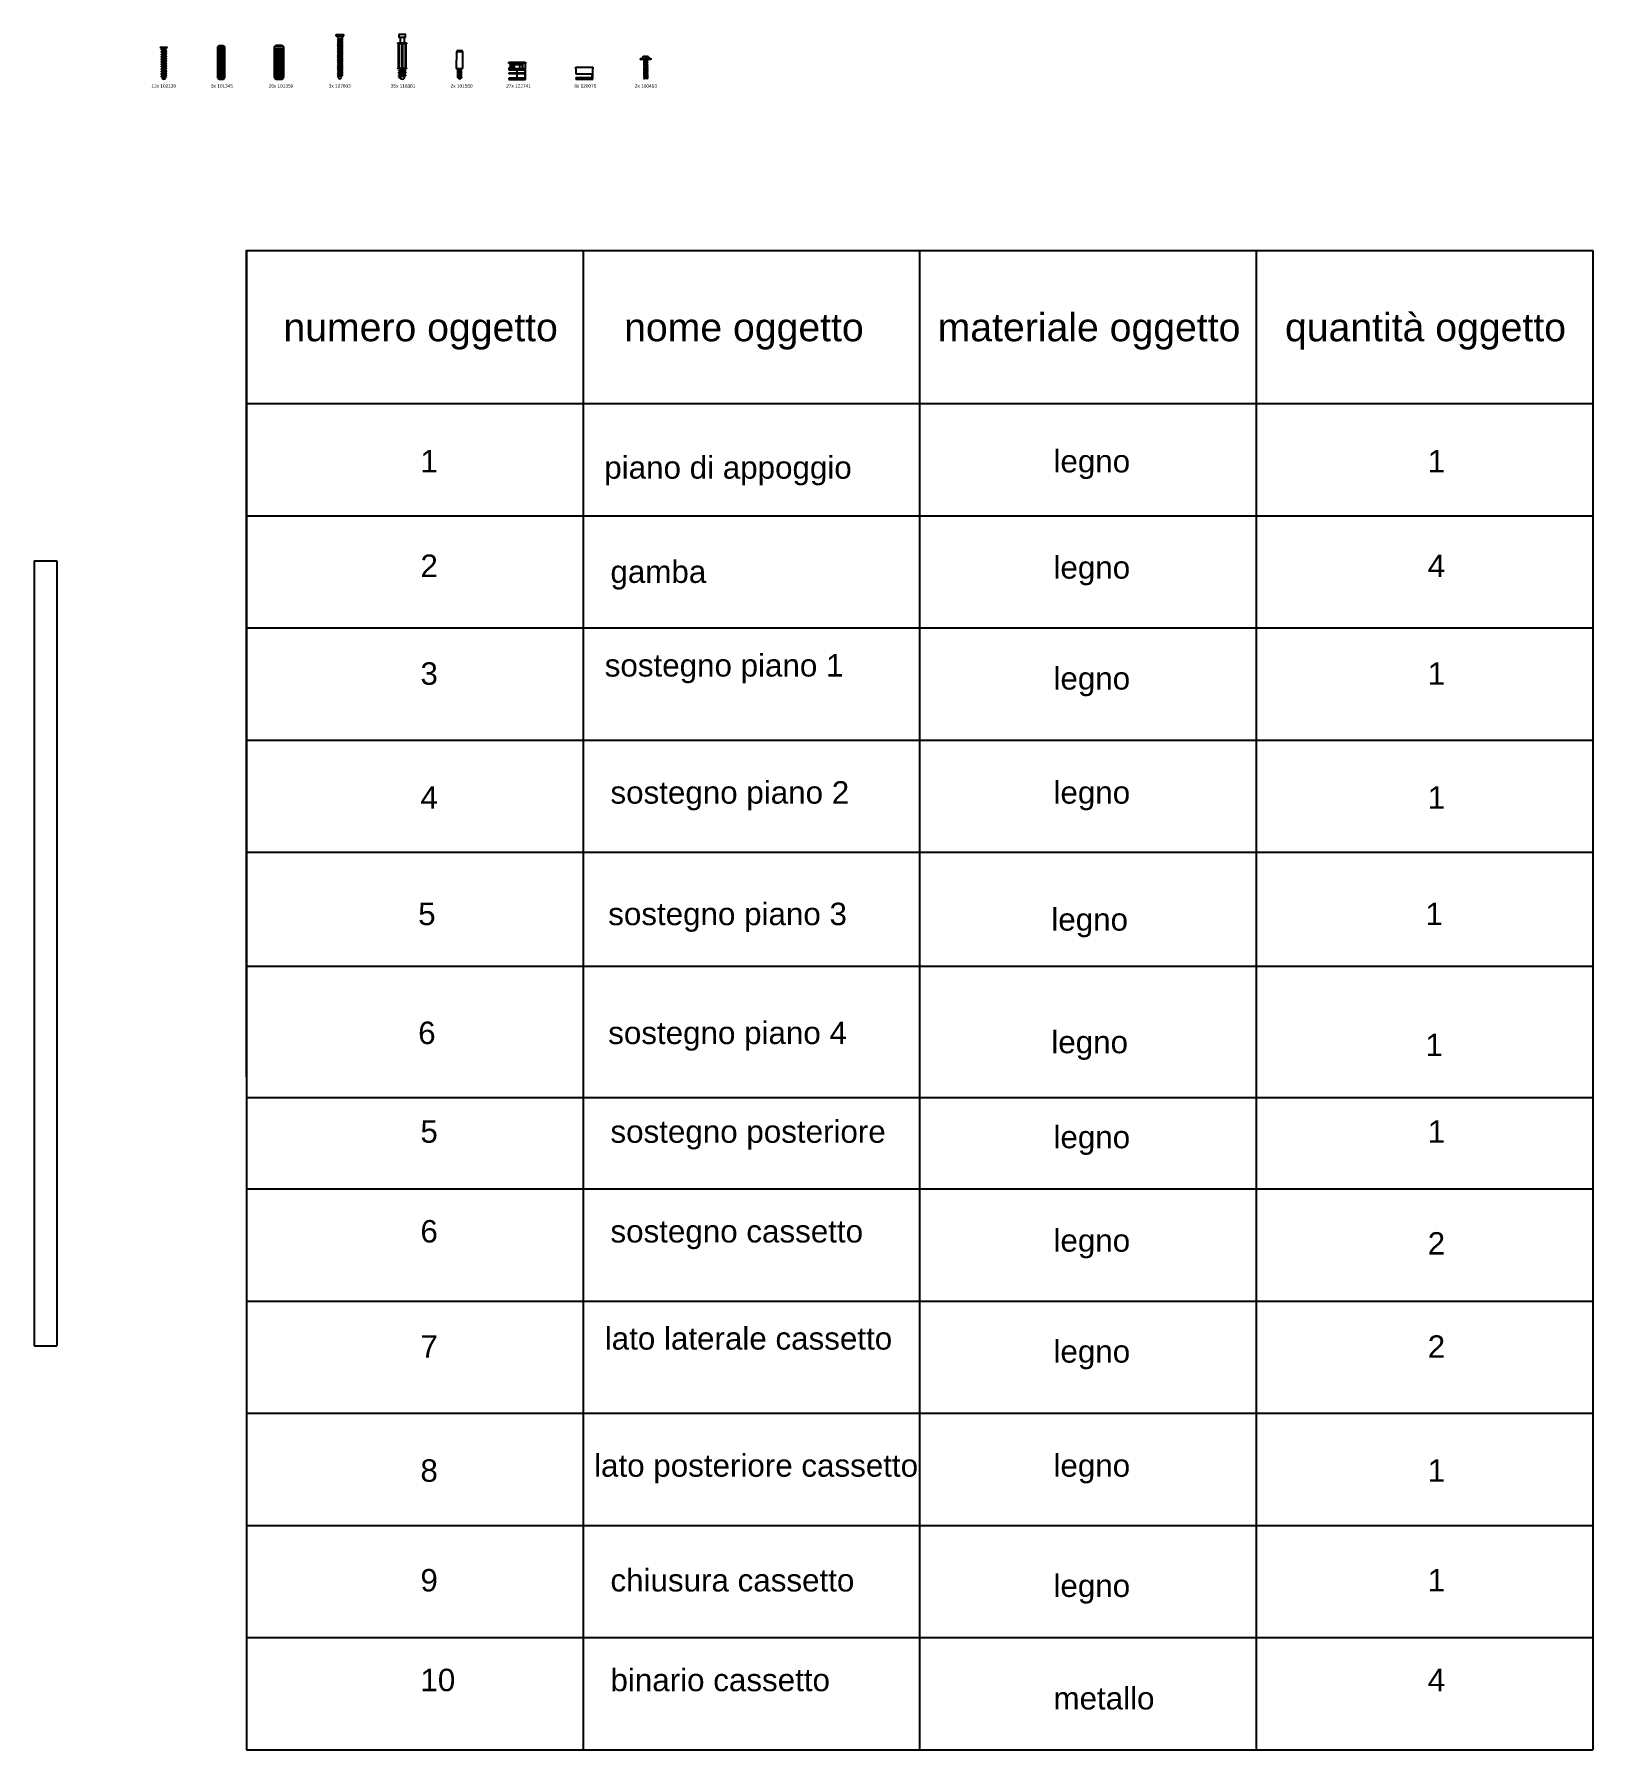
# Model space of a CAD drawing. Header units: millimetres. Extents: x -69 to 1786, y -423 to 412.
# Drawn here: x 885.3 to 1024.2, y -328.1 to -175.1 of the extents above; entities that cross this region are included whole.
import ezdxf

# ---------------------------------------------------------------- set-up
doc = ezdxf.new("R2010")
doc.units = ezdxf.units.MM
doc.header["$LTSCALE"] = 0.5
for name, color, linetype in [('ALTRE LINEE', 70, 'Continuous'), ('G-ANNO-GEOMETRY', 2, 'Continuous'), ('viti sottili', 4, 'Continuous')]:
    doc.layers.add(name, color=color, linetype=linetype)
doc.styles.add('ARIAL', font='arial.ttf')
doc.styles.get("Standard").update_dxf_attribs({"font": 'arial.ttf'})

msp = doc.modelspace()

# ---------------------------------------------------------------- linework, layer by layer
for p, q in [((939.62, -177.4), (939.58, -177.44)), ((939.58, -177.44), (939.63, -177.46)), ((939.63, -177.46), (939.58, -177.51)), ((939.58, -177.51), (939.63, -177.53)), ((939.63, -177.53), (939.58, -177.58)), ((939.58, -177.58), (939.63, -177.6)), ((939.63, -177.6), (939.58, -177.65)), ((939.58, -177.65), (939.63, -177.67)), ((939.63, -177.67), (939.58, -177.72)), ((939.58, -177.72), (939.63, -177.74)), ((939.63, -177.74), (939.58, -177.79)), ((939.58, -177.79), (939.63, -177.81)), ((939.63, -177.81), (939.58, -177.86)), ((939.58, -177.86), (939.63, -177.88)), ((939.63, -177.88), (939.58, -177.93)), ((939.58, -177.93), (939.63, -177.95)), ((939.63, -177.95), (939.58, -178)), ((939.58, -178), (939.64, -178.02)), ((939.63, -178.37), (939.58, -178.42)), ((939.58, -178.42), (939.63, -178.44)), ((939.63, -178.44), (939.58, -178.49)), ((939.58, -178.49), (939.64, -178.51)), ((939.64, -178.02), (939.59, -178.07)), ((939.59, -178.07), (939.64, -178.09)), ((939.64, -178.09), (939.59, -178.14)), ((939.59, -178.14), (939.64, -178.16)), ((939.64, -178.16), (939.59, -178.21)), ((939.59, -178.21), (939.64, -178.23)), ((939.64, -178.23), (939.59, -178.28)), ((939.59, -178.28), (939.64, -178.3)), ((939.64, -178.3), (939.59, -178.35)), ((939.59, -178.35), (939.64, -178.37)), ((939.64, -178.51), (939.59, -178.56)), ((939.59, -178.56), (939.64, -178.58)), ((939.64, -178.58), (939.59, -178.63)), ((939.59, -178.63), (939.64, -178.65)), ((939.64, -178.65), (939.59, -178.7)), ((939.59, -178.7), (939.64, -178.72)), ((939.64, -178.72), (939.59, -178.77)), ((939.59, -178.77), (939.64, -178.79)), ((939.63, -178.79), (939.59, -178.84)), ((939.59, -178.84), (939.64, -178.86)), ((939.64, -178.86), (939.59, -178.91)), ((939.59, -178.91), (939.64, -178.93)), ((939.63, -177.46), (939.93, -177.43)), ((939.63, -177.53), (939.93, -177.5)), ((939.63, -177.6), (939.93, -177.57)), ((939.63, -177.67), (939.93, -177.64)), ((939.63, -177.74), (939.93, -177.71)), ((939.63, -177.81), (939.93, -177.78)), ((939.63, -177.88), (939.93, -177.85)), ((939.63, -177.95), (939.93, -177.92)), ((939.63, -178.44), (939.93, -178.41)), ((939.64, -178.02), (939.93, -177.99)), ((939.64, -178.09), (939.94, -178.06)), ((939.64, -178.16), (939.94, -178.13)), ((939.64, -178.23), (939.94, -178.2)), ((939.64, -178.3), (939.94, -178.27)), ((939.64, -178.37), (939.94, -178.34)), ((939.64, -178.51), (939.93, -178.48)), ((939.64, -178.58), (939.94, -178.55)), ((939.64, -178.65), (939.94, -178.62)), ((939.64, -178.72), (939.94, -178.69)), ((939.64, -178.79), (939.94, -178.76)), ((939.64, -178.86), (939.94, -178.83)), ((939.64, -178.93), (939.94, -178.9)), ((939.93, -177.43), (939.96, -177.39)), ((939.98, -177.45), (939.93, -177.43)), ((939.93, -177.5), (939.98, -177.45)), ((939.98, -177.52), (939.93, -177.5)), ((939.93, -177.57), (939.98, -177.52)), ((939.98, -177.59), (939.93, -177.57)), ((939.93, -177.64), (939.98, -177.59)), ((939.98, -177.66), (939.93, -177.64)), ((939.93, -177.71), (939.98, -177.66)), ((939.98, -177.73), (939.93, -177.71)), ((939.93, -177.78), (939.98, -177.73)), ((939.98, -177.8), (939.93, -177.78)), ((939.93, -177.85), (939.98, -177.8)), ((939.98, -177.87), (939.93, -177.85)), ((939.93, -177.92), (939.98, -177.87)), ((939.98, -177.94), (939.93, -177.92)), ((939.93, -177.99), (939.98, -177.94)), ((939.98, -178.01), (939.93, -177.99)), ((939.98, -178.36), (939.93, -178.34)), ((939.93, -178.41), (939.98, -178.36)), ((939.98, -178.43), (939.93, -178.41)), ((939.93, -178.48), (939.98, -178.43)), ((939.98, -178.5), (939.93, -178.48)), ((939.98, -178.78), (939.93, -178.76)), ((939.94, -178.06), (939.98, -178.01)), ((939.99, -178.08), (939.94, -178.06)), ((939.94, -178.13), (939.99, -178.08)), ((939.99, -178.15), (939.94, -178.13)), ((939.94, -178.2), (939.99, -178.15)), ((939.99, -178.22), (939.94, -178.2)), ((939.94, -178.27), (939.99, -178.22)), ((939.99, -178.29), (939.94, -178.27)), ((939.94, -178.34), (939.99, -178.29)), ((939.94, -178.55), (939.98, -178.5)), ((939.99, -178.57), (939.94, -178.55)), ((939.94, -178.62), (939.99, -178.57)), ((939.99, -178.64), (939.94, -178.62)), ((939.94, -178.69), (939.99, -178.64)), ((939.99, -178.71), (939.94, -178.69)), ((939.94, -178.76), (939.99, -178.71)), ((939.94, -178.83), (939.98, -178.78)), ((939.99, -178.85), (939.94, -178.83)), ((939.94, -178.9), (939.99, -178.85)), ((939.99, -178.92), (939.94, -178.9)), ((939.64, -178.93), (939.59, -178.98)), ((939.59, -178.98), (939.64, -179)), ((939.64, -179), (939.59, -179.05)), ((939.59, -179.05), (939.64, -179.07)), ((939.64, -179), (939.94, -178.97)), ((939.64, -179.07), (939.94, -179.04)), ((939.64, -179.07), (939.64, -179.07)), ((939.92, -179.09), (939.67, -179.1)), ((939.94, -178.97), (939.99, -178.92)), ((939.99, -178.99), (939.94, -178.97)), ((939.94, -179.04), (939.99, -178.99)), ((939.94, -179.04), (939.94, -179.07)), ((904.2, -194.42), (904.2, -268.06)), ((934.2, -194.42), (934.2, -268.06)), ((964.2, -194.42), (964.2, -268.06)), ((994.2, -194.42), (994.2, -268.06)), ((1024.2, -194.42), (1024.2, -268.06)), ((904.2, -208.06), (1024.2, -208.06)), ((904.2, -218.06), (1024.2, -218.06)), ((904.2, -228.06), (1024.2, -228.06)), ((934.2, -234.42), (934.2, -328.06)), ((964.2, -234.42), (964.2, -328.06)), ((994.2, -234.42), (994.2, -328.06)), ((1024.2, -234.42), (1024.2, -328.06)), ((904.2, -238.06), (1024.2, -238.06)), ((904.2, -248.06), (1024.2, -248.06)), ((904.2, -254.42), (904.2, -328.06)), ((904.2, -258.21), (1024.2, -258.21)), ((904.2, -269.92), (1024.2, -269.92)), ((904.2, -269.92), (1024.2, -269.92)), ((904.2, -278.06), (1024.2, -278.06)), ((904.2, -288.06), (1024.2, -288.06)), ((904.2, -288.06), (1024.2, -288.06)), ((904.2, -298.06), (1024.2, -298.06)), ((904.2, -308.06), (1024.2, -308.06)), ((904.2, -318.06), (1024.2, -318.06)), ((904.2, -328.06), (1024.2, -328.06))]:
    msp.add_line(p, q)
msp.add_lwpolyline([(939.35, -177.3), (940.21, -177.29, -0.414214), (940.23, -177.31), (940.23, -177.37, -0.414214), (940.21, -177.39), (939.35, -177.4, -0.414214), (939.33, -177.38), (939.33, -177.32, -0.414214)], format="xyb", close=True)
msp.add_lwpolyline([(904.2, -268.06), (904.2, -194.42), (1024.2, -194.42)])
for centre, radius, start, end in [((939.78, -177.5), 0.406, 94.9516, 150.2064), ((939.78, -177.5), 0.406, 31.2269, 86.4817), ((939.67, -179.07), 0.025, 180.7167, 270.7167), ((939.92, -179.07), 0.025, 270.7167, 0.7167)]:
    msp.add_arc(centre, radius, start, end)
at = {"layer": 'ALTRE LINEE'}
for p, q in [((885.28, -222.06), (885.28, -292.06)), ((885.28, -222.06), (887.28, -222.06)), ((887.28, -222.06), (887.28, -292.06)), ((885.28, -292.06), (887.28, -292.06))]:
    msp.add_line(p, q, dxfattribs=at)
at = {"layer": 'G-ANNO-GEOMETRY'}
for p, q in [((912.18, -175.27), (912.18, -175.14)), ((912.18, -175.14), (912.88, -175.14)), ((912.39, -175.47), (912.18, -175.27)), ((912.18, -175.27), (912.88, -175.27)), ((912.77, -175.54), (912.31, -175.65)), ((912.31, -175.65), (912.35, -175.63)), ((912.31, -175.65), (912.35, -175.7)), ((912.77, -175.69), (912.31, -175.8)), ((912.31, -175.8), (912.35, -175.78)), ((912.31, -175.8), (912.35, -175.85)), ((912.77, -175.85), (912.31, -175.96)), ((912.73, -175.5), (912.35, -175.63)), ((912.73, -175.57), (912.35, -175.7)), ((912.73, -175.65), (912.35, -175.78)), ((912.73, -175.72), (912.35, -175.85)), ((912.73, -175.81), (912.35, -175.94)), ((912.39, -175.61), (912.39, -175.47)), ((912.39, -175.47), (912.67, -175.47)), ((912.39, -175.76), (912.39, -175.68)), ((912.39, -175.92), (912.39, -175.83)), ((912.67, -175.47), (912.88, -175.27)), ((912.67, -175.52), (912.67, -175.47)), ((912.67, -175.67), (912.67, -175.59)), ((912.67, -175.83), (912.67, -175.74)), ((912.77, -175.54), (912.73, -175.5)), ((912.77, -175.54), (912.73, -175.57)), ((912.77, -175.69), (912.73, -175.65)), ((912.77, -175.69), (912.73, -175.72)), ((912.77, -175.85), (912.73, -175.81)), ((912.77, -175.85), (912.73, -175.88)), ((912.88, -175.27), (912.88, -175.14)), ((896.67, -176.4), (896.67, -176.49)), ((896.67, -176.58), (896.67, -176.71)), ((896.67, -176.8), (896.67, -176.93)), ((896.67, -177.02), (896.67, -177.14)), ((896.67, -177.24), (896.67, -177.36)), ((896.97, -176.4), (896.97, -176.57)), ((896.97, -176.67), (896.97, -176.79)), ((896.97, -176.79), (896.97, -178.85)), ((906.69, -176.25), (906.81, -176.1)), ((906.69, -178.98), (906.69, -176.25)), ((907.49, -176.25), (906.69, -176.25)), ((906.81, -176.1), (907.37, -176.1)), ((906.81, -176.36), (906.81, -178.89)), ((906.95, -176.36), (906.95, -178.89)), ((907.09, -176.36), (907.09, -178.89)), ((907.23, -176.36), (907.23, -178.89)), ((907.37, -176.1), (907.49, -176.25)), ((907.37, -176.36), (907.37, -178.9)), ((907.49, -176.25), (907.49, -178.98)), ((912.31, -175.96), (912.35, -175.94)), ((912.31, -175.96), (912.35, -176)), ((912.77, -176), (912.31, -176.11)), ((912.31, -176.11), (912.35, -176.08)), ((912.31, -176.11), (912.35, -176.15)), ((912.77, -176.16), (912.31, -176.27)), ((912.31, -176.27), (912.35, -176.24)), ((912.31, -176.27), (912.35, -176.31)), ((912.77, -176.31), (912.31, -176.42)), ((912.31, -176.42), (912.35, -176.39)), ((912.31, -176.42), (912.35, -176.46)), ((912.77, -176.47), (912.31, -176.58)), ((912.31, -176.58), (912.35, -176.55)), ((912.31, -176.58), (912.35, -176.62)), ((912.77, -176.62), (912.31, -176.73)), ((912.31, -176.73), (912.35, -176.7)), ((912.31, -176.73), (912.35, -176.77)), ((912.77, -176.79), (912.31, -176.9)), ((912.31, -176.9), (912.35, -176.88)), ((912.31, -176.9), (912.35, -176.95)), ((912.77, -176.94), (912.31, -177.05)), ((912.31, -177.05), (912.35, -177.03)), ((912.31, -177.05), (912.35, -177.1)), ((912.77, -177.11), (912.31, -177.22)), ((912.31, -177.22), (912.35, -177.19)), ((912.31, -177.22), (912.35, -177.26)), ((912.77, -177.26), (912.31, -177.37)), ((912.31, -177.37), (912.35, -177.34)), ((912.31, -177.37), (912.35, -177.41)), ((912.73, -175.88), (912.35, -176)), ((912.73, -175.96), (912.35, -176.08)), ((912.73, -176.02), (912.35, -176.15)), ((912.73, -176.12), (912.35, -176.24)), ((912.73, -176.18), (912.35, -176.31)), ((912.73, -176.27), (912.35, -176.39)), ((912.73, -176.33), (912.35, -176.46)), ((912.73, -176.43), (912.35, -176.55)), ((912.73, -176.49), (912.35, -176.62)), ((912.73, -176.58), (912.35, -176.7)), ((912.73, -176.64), (912.35, -176.77)), ((912.73, -176.75), (912.35, -176.88)), ((912.73, -176.82), (912.35, -176.95)), ((912.73, -176.9), (912.35, -177.03)), ((912.73, -176.97), (912.35, -177.1)), ((912.73, -177.07), (912.35, -177.19)), ((912.73, -177.13), (912.35, -177.26)), ((912.73, -177.22), (912.35, -177.34)), ((912.73, -177.28), (912.35, -177.41)), ((912.73, -177.38), (912.35, -177.51)), ((912.39, -176.07), (912.39, -175.99)), ((912.39, -176.23), (912.39, -176.14)), ((912.39, -176.38), (912.39, -176.29)), ((912.39, -176.54), (912.39, -176.44)), ((912.39, -176.69), (912.39, -176.61)), ((912.39, -176.86), (912.39, -176.76)), ((912.39, -177.01), (912.39, -176.93)), ((912.39, -177.18), (912.39, -177.08)), ((912.39, -177.33), (912.39, -177.25)), ((912.67, -175.98), (912.67, -175.9)), ((912.67, -176.14), (912.67, -176.05)), ((912.67, -176.29), (912.67, -176.2)), ((912.67, -176.45), (912.67, -176.35)), ((912.67, -176.6), (912.67, -176.51)), ((912.67, -176.77), (912.67, -176.66)), ((912.67, -176.92), (912.67, -176.84)), ((912.67, -177.09), (912.67, -176.99)), ((912.67, -177.24), (912.67, -177.15)), ((912.67, -177.4), (912.67, -177.3)), ((912.77, -176), (912.73, -175.96)), ((912.77, -176), (912.73, -176.02)), ((912.77, -176.16), (912.73, -176.12)), ((912.77, -176.16), (912.73, -176.18)), ((912.77, -176.31), (912.73, -176.27)), ((912.77, -176.31), (912.73, -176.33)), ((912.77, -176.47), (912.73, -176.43)), ((912.77, -176.47), (912.73, -176.49)), ((912.77, -176.62), (912.73, -176.58)), ((912.77, -176.62), (912.73, -176.64)), ((912.77, -176.79), (912.73, -176.75)), ((912.77, -176.79), (912.73, -176.82)), ((912.77, -176.94), (912.73, -176.9)), ((912.77, -176.94), (912.73, -176.97)), ((912.77, -177.11), (912.73, -177.07)), ((912.77, -177.11), (912.73, -177.13)), ((912.77, -177.26), (912.73, -177.22)), ((912.77, -177.26), (912.73, -177.28)), ((912.77, -177.42), (912.73, -177.38)), ((917.7, -175.9), (918.47, -175.9)), ((917.7, -175.99), (917.7, -175.9)), ((918.47, -175.99), (917.7, -175.99)), ((918.47, -175.9), (918.47, -175.99)), ((922.93, -178.18), (922.94, -176.67)), ((922.94, -176.67), (923.28, -176.67)), ((922.94, -176.68), (923.28, -176.68)), ((923.02, -176.59), (923.17, -176.59)), ((923.11, -176.67), (923.45, -176.67)), ((923.11, -176.68), (923.45, -176.68)), ((923.17, -176.67), (923.17, -176.59)), ((923.19, -176.67), (923.17, -176.67)), ((923.19, -176.67), (923.21, -176.67)), ((923.21, -176.67), (923.21, -176.59)), ((923.21, -176.59), (923.37, -176.59)), ((923.45, -176.67), (923.44, -178.18)), ((939.74, -177.09), (939.75, -177.24)), ((939.81, -177.24), (939.75, -177.24)), ((939.8, -177.09), (939.81, -177.24)), ((896.67, -177.46), (896.67, -177.58)), ((896.67, -177.68), (896.67, -177.8)), ((896.67, -177.89), (896.67, -178.02)), ((896.67, -178.11), (896.67, -178.24)), ((896.67, -178.33), (896.67, -178.45)), ((896.67, -178.55), (896.67, -178.67)), ((896.67, -178.77), (896.67, -178.89)), ((896.67, -178.89), (896.67, -179.01)), ((896.97, -178.85), (896.97, -179.01)), ((912.77, -177.42), (912.31, -177.53)), ((912.31, -177.53), (912.35, -177.51)), ((912.31, -177.53), (912.35, -177.57)), ((912.77, -177.57), (912.31, -177.68)), ((912.31, -177.68), (912.35, -177.65)), ((912.31, -177.68), (912.35, -177.72)), ((912.77, -177.73), (912.31, -177.84)), ((912.31, -177.84), (912.35, -177.82)), ((912.31, -177.84), (912.35, -177.88)), ((912.77, -177.88), (912.31, -177.99)), ((912.31, -177.99), (912.35, -177.97)), ((912.31, -177.99), (912.35, -178.03)), ((912.77, -178.04), (912.31, -178.15)), ((912.31, -178.15), (912.35, -178.12)), ((912.31, -178.15), (912.35, -178.19)), ((912.77, -178.19), (912.31, -178.3)), ((912.31, -178.3), (912.35, -178.27)), ((912.31, -178.3), (912.35, -178.34)), ((912.77, -178.35), (912.31, -178.46)), ((912.31, -178.46), (912.35, -178.44)), ((912.31, -178.46), (912.35, -178.5)), ((912.77, -178.5), (912.31, -178.61)), ((912.31, -178.61), (912.35, -178.59)), ((912.31, -178.61), (912.35, -178.65)), ((912.77, -178.64), (912.31, -178.75)), ((912.31, -178.75), (912.35, -178.72)), ((912.31, -178.75), (912.35, -178.79)), ((912.77, -178.79), (912.31, -178.9)), ((912.31, -178.9), (912.35, -178.87)), ((912.31, -178.9), (912.35, -178.94)), ((912.73, -177.45), (912.35, -177.57)), ((912.73, -177.53), (912.35, -177.65)), ((912.73, -177.59), (912.35, -177.72)), ((912.73, -177.69), (912.35, -177.82)), ((912.73, -177.76), (912.35, -177.88)), ((912.73, -177.84), (912.35, -177.97)), ((912.73, -177.91), (912.35, -178.03)), ((912.73, -178), (912.35, -178.12)), ((912.73, -178.06), (912.35, -178.19)), ((912.73, -178.15), (912.35, -178.27)), ((912.73, -178.21), (912.35, -178.34)), ((912.73, -178.31), (912.35, -178.44)), ((912.73, -178.38), (912.35, -178.5)), ((912.73, -178.46), (912.35, -178.59)), ((912.73, -178.53), (912.35, -178.65)), ((912.73, -178.6), (912.35, -178.72)), ((912.73, -178.66), (912.35, -178.79)), ((912.73, -178.75), (912.35, -178.87)), ((912.73, -178.81), (912.35, -178.94)), ((912.39, -177.49), (912.39, -177.4)), ((912.39, -177.64), (912.39, -177.56)), ((912.39, -177.8), (912.39, -177.71)), ((912.39, -177.95), (912.39, -177.87)), ((912.39, -178.11), (912.39, -178.02)), ((912.39, -178.26), (912.39, -178.18)), ((912.39, -178.42), (912.39, -178.32)), ((912.39, -178.57), (912.39, -178.49)), ((912.39, -178.71), (912.39, -178.64)), ((912.39, -178.86), (912.39, -178.78)), ((912.67, -177.55), (912.67, -177.47)), ((912.67, -177.71), (912.67, -177.62)), ((912.67, -177.86), (912.67, -177.78)), ((912.67, -178.02), (912.67, -177.93)), ((912.67, -178.17), (912.67, -178.08)), ((912.67, -178.33), (912.67, -178.23)), ((912.67, -178.48), (912.67, -178.4)), ((912.67, -178.62), (912.67, -178.55)), ((912.67, -178.77), (912.67, -178.68)), ((912.67, -178.98), (912.67, -178.83)), ((912.77, -177.42), (912.73, -177.45)), ((912.77, -177.57), (912.73, -177.53)), ((912.77, -177.57), (912.73, -177.59)), ((912.77, -177.73), (912.73, -177.69)), ((912.77, -177.73), (912.73, -177.76)), ((912.77, -177.88), (912.73, -177.84)), ((912.77, -177.88), (912.73, -177.91)), ((912.77, -178.04), (912.73, -178)), ((912.77, -178.04), (912.73, -178.06)), ((912.77, -178.19), (912.73, -178.15)), ((912.77, -178.19), (912.73, -178.21)), ((912.77, -178.35), (912.73, -178.31)), ((912.77, -178.35), (912.73, -178.38)), ((912.77, -178.5), (912.73, -178.46)), ((912.77, -178.5), (912.73, -178.53)), ((912.77, -178.64), (912.73, -178.6)), ((912.77, -178.64), (912.73, -178.66)), ((912.77, -178.79), (912.73, -178.75)), ((912.77, -178.79), (912.73, -178.81)), ((917.78, -178.35), (918.31, -178.2)), ((917.78, -178.4), (917.78, -178.35)), ((917.78, -178.51), (918.31, -178.37)), ((917.78, -178.4), (917.83, -178.4)), ((917.78, -178.56), (917.78, -178.51)), ((917.78, -178.65), (918.31, -178.51)), ((917.78, -178.56), (917.83, -178.56)), ((917.78, -178.7), (917.78, -178.65)), ((917.78, -178.8), (918.31, -178.65)), ((917.78, -178.7), (917.83, -178.7)), ((917.78, -178.94), (918.31, -178.79)), ((917.78, -178.85), (917.78, -178.8)), ((917.78, -178.85), (917.83, -178.85)), ((918.36, -178.25), (917.83, -178.4)), ((918.36, -178.41), (917.83, -178.56)), ((918.36, -178.56), (917.83, -178.7)), ((918.36, -178.7), (917.83, -178.85)), ((918.36, -178.84), (917.83, -178.99)), ((917.87, -178.19), (917.87, -179.04)), ((918.28, -179.04), (918.28, -178.19)), ((918.31, -178.2), (918.36, -178.2)), ((918.31, -178.37), (918.36, -178.37)), ((918.31, -178.51), (918.36, -178.51)), ((918.31, -178.65), (918.36, -178.65)), ((918.31, -178.79), (918.36, -178.79)), ((918.36, -178.2), (918.36, -178.25)), ((918.36, -178.37), (918.36, -178.41)), ((918.36, -178.51), (918.36, -178.56)), ((918.36, -178.65), (918.36, -178.7)), ((918.36, -178.79), (918.36, -178.84)), ((923, -178.24), (922.93, -178.18)), ((922.93, -178.18), (923.27, -178.18)), ((923, -178.24), (923.31, -178.24)), ((923, -178.24), (923.38, -178.24)), ((923.02, -178.29), (923.21, -178.24)), ((923.02, -178.32), (923.02, -178.29)), ((923.02, -178.32), (923.04, -178.32)), ((923.02, -178.4), (923.33, -178.32)), ((923.02, -178.43), (923.02, -178.4)), ((923.02, -178.43), (923.04, -178.43)), ((923.02, -178.52), (923.33, -178.43)), ((923.02, -178.54), (923.02, -178.52)), ((923.02, -178.54), (923.04, -178.54)), ((923.02, -178.63), (923.33, -178.54)), ((923.02, -178.65), (923.02, -178.63)), ((923.02, -178.65), (923.04, -178.65)), ((923.02, -178.74), (923.33, -178.65)), ((923.02, -178.76), (923.02, -178.74)), ((923.02, -178.76), (923.04, -178.76)), ((923.02, -178.85), (923.33, -178.76)), ((923.02, -178.87), (923.02, -178.85)), ((923.02, -178.87), (923.04, -178.87)), ((923.02, -178.96), (923.33, -178.87)), ((923.32, -178.24), (923.04, -178.32)), ((923.04, -178.29), (923.04, -178.24)), ((923.04, -178.4), (923.04, -178.32)), ((923.36, -178.34), (923.04, -178.43)), ((923.04, -178.51), (923.04, -178.43)), ((923.36, -178.45), (923.04, -178.54)), ((923.04, -178.62), (923.04, -178.54)), ((923.36, -178.56), (923.04, -178.65)), ((923.04, -178.73), (923.04, -178.65)), ((923.36, -178.68), (923.04, -178.76)), ((923.04, -178.84), (923.04, -178.76)), ((923.36, -178.79), (923.04, -178.87)), ((923.04, -178.95), (923.04, -178.87)), ((923.36, -178.9), (923.04, -178.99)), ((923.1, -178.18), (923.44, -178.18)), ((923.33, -178.32), (923.33, -178.24)), ((923.33, -178.32), (923.36, -178.32)), ((923.33, -178.43), (923.33, -178.35)), ((923.33, -178.43), (923.36, -178.43)), ((923.33, -178.54), (923.33, -178.46)), ((923.33, -178.54), (923.36, -178.54)), ((923.33, -178.65), (923.33, -178.57)), ((923.33, -178.65), (923.36, -178.65)), ((923.33, -178.76), (923.33, -178.68)), ((923.33, -178.76), (923.36, -178.76)), ((923.33, -178.87), (923.33, -178.79)), ((923.33, -178.87), (923.36, -178.87)), ((923.33, -178.87), (923.33, -178.87)), ((923.33, -178.96), (923.33, -178.91)), ((923.36, -178.32), (923.36, -178.34)), ((923.36, -178.43), (923.36, -178.45)), ((923.36, -178.54), (923.36, -178.56)), ((923.36, -178.65), (923.36, -178.68)), ((923.36, -178.76), (923.36, -178.79)), ((923.36, -178.87), (923.36, -178.9)), ((923.38, -178.24), (923.44, -178.18)), ((927.57, -177.75), (927.57, -177.63)), ((927.57, -177.63), (929.08, -177.63)), ((929.08, -177.75), (927.57, -177.75)), ((927.7, -178.13), (927.57, -178.13)), ((927.57, -178.13), (927.57, -178.29)), ((927.57, -178.29), (929, -178.29)), ((929, -178.6), (927.57, -178.6)), ((927.57, -178.6), (927.57, -178.67)), ((929, -178.67), (927.57, -178.67)), ((927.7, -177.75), (927.7, -178.13)), ((927.77, -178.22), (927.77, -177.83)), ((927.77, -177.83), (928.79, -177.83)), ((928.79, -178.22), (927.77, -178.22)), ((927.83, -177.83), (927.83, -178.22)), ((928, -177.83), (928, -178.22)), ((928.08, -178.22), (928.08, -177.83)), ((928.38, -178.22), (928.14, -178.22)), ((928.3, -178.29), (928.3, -178.6)), ((928.3, -178.67), (928.3, -179.04)), ((928.54, -177.83), (928.54, -178.22)), ((928.79, -178.22), (928.79, -177.83)), ((928.84, -178.22), (928.84, -177.75)), ((929.08, -178.22), (928.84, -178.22)), ((929, -178.29), (929, -178.6)), ((929, -178.67), (929, -179.04)), ((929.08, -177.63), (929.08, -177.75)), ((929.08, -178.22), (929.08, -177.75)), ((929.08, -178.81), (929.08, -178.22)), ((929.08, -179.16), (929.08, -178.81)), ((933.55, -178.2), (933.55, -178.08)), ((933.55, -178.08), (935.07, -178.08)), ((933.55, -178.2), (933.55, -178.65)), ((933.55, -178.65), (934.99, -178.65)), ((934.99, -178.65), (934.99, -179.01)), ((935.07, -178.08), (935.07, -178.2)), ((935.07, -178.68), (935.07, -178.2)), ((935.07, -179.13), (935.07, -178.68)), ((896.67, -179.01), (896.67, -179.05)), ((896.73, -179.12), (896.91, -179.12)), ((896.97, -179.05), (896.97, -179.01)), ((907.49, -178.98), (906.69, -178.98)), ((906.69, -178.98), (906.81, -179.13)), ((906.81, -179.13), (907.37, -179.13)), ((907.09, -179.13), (907.34, -179.13)), ((907.37, -179.13), (907.49, -178.98)), ((912.39, -178.98), (912.39, -178.93)), ((912.39, -178.98), (912.53, -179.14)), ((912.53, -179.14), (912.67, -178.98)), ((917.78, -178.99), (917.78, -178.94)), ((917.78, -178.99), (917.83, -178.99)), ((923.02, -178.99), (923.02, -178.96)), ((923.02, -178.99), (923.04, -178.99)), ((923.04, -178.99), (923.04, -179.01)), ((923.04, -179.01), (923.18, -179.14)), ((923.33, -179.02), (923.18, -179.14)), ((923.22, -178.99), (923.33, -178.96)), ((923.22, -179.01), (923.22, -178.99)), ((923.22, -179.01), (923.24, -179.01)), ((923.35, -178.98), (923.24, -179.01)), ((923.33, -178.96), (923.35, -178.96)), ((923.33, -178.99), (923.33, -179.02)), ((923.35, -178.96), (923.35, -178.98)), ((929, -179.04), (927.57, -179.04)), ((927.57, -179.04), (927.57, -179.16)), ((927.57, -179.16), (929.08, -179.16)), ((934.99, -179.01), (933.55, -179.01)), ((933.55, -179.01), (933.55, -179.13)), ((933.55, -179.13), (935.07, -179.13))]:
    msp.add_line(p, q, dxfattribs=at)
for points in [[(917.79, -175.16), (917.79, -175.39), (918.38, -175.39), (918.38, -175.16), (917.79, -175.16)], [(917.9, -175.39), (917.9, -175.9), (918.27, -175.9), (918.27, -175.39)], [(896.58, -176.49), (896.67, -176.58), (896.97, -176.67), (897.06, -176.67), (896.58, -176.49), (896.67, -176.49), (896.97, -176.57), (897.06, -176.67)], [(896.58, -176.71), (896.67, -176.8), (896.97, -176.88), (897.06, -176.88), (896.58, -176.71), (896.67, -176.71), (896.97, -176.79), (897.06, -176.88)], [(896.58, -176.93), (896.67, -177.02), (896.97, -177.1), (897.06, -177.1), (896.58, -176.93), (896.67, -176.93), (896.97, -177.01), (897.06, -177.1)], [(896.58, -177.14), (896.67, -177.24), (896.97, -177.32), (897.06, -177.32), (896.58, -177.14), (896.67, -177.14), (896.97, -177.22), (897.06, -177.32)], [(896.58, -177.36), (896.67, -177.46), (896.97, -177.54), (897.06, -177.54), (896.58, -177.36), (896.67, -177.36), (896.97, -177.44), (897.06, -177.54)], [(917.73, -175.99), (917.73, -178.14), (917.84, -178.14), (917.84, -175.99)], [(918.03, -175.99), (918.03, -178.14), (918.13, -178.14), (918.13, -175.99)], [(918.33, -175.99), (918.33, -178.14), (918.44, -178.14), (918.44, -175.99)], [(896.58, -177.58), (896.67, -177.68), (896.97, -177.76), (897.06, -177.76), (896.58, -177.58), (896.67, -177.58), (896.97, -177.66), (897.06, -177.76)], [(896.58, -177.8), (896.67, -177.89), (896.97, -177.98), (897.06, -177.98), (896.58, -177.8), (896.67, -177.8), (896.97, -177.88), (897.06, -177.98)], [(896.58, -178.02), (896.67, -178.11), (896.97, -178.19), (897.06, -178.19), (896.58, -178.02), (896.67, -178.02), (896.97, -178.1), (897.06, -178.19)], [(896.58, -178.24), (896.67, -178.33), (896.97, -178.41), (897.06, -178.41), (896.58, -178.24), (896.67, -178.24), (896.97, -178.32), (897.06, -178.41)], [(896.58, -178.45), (896.67, -178.55), (896.97, -178.63), (897.06, -178.63), (896.58, -178.45), (896.67, -178.45), (896.97, -178.54), (897.06, -178.63)], [(896.58, -178.67), (896.67, -178.77), (896.97, -178.85), (897.06, -178.85), (896.58, -178.67), (896.67, -178.67), (896.97, -178.75), (897.06, -178.85)], [(896.58, -178.89), (896.7, -178.99), (896.74, -179.01), (896.89, -179.01), (896.58, -178.89), (896.67, -178.89), (896.82, -178.93), (896.89, -179.01)], [(917.7, -178.14), (918.47, -178.14), (918.47, -178.19), (917.7, -178.19), (917.7, -178.14)]]:
    msp.add_lwpolyline(points, dxfattribs=at)
msp.add_lwpolyline([(896.54, -176.32), (896.54, -176.28), (897.1, -176.28), (897.1, -176.32, -0.366728), (896.54, -176.32, -0.325022)], format="xyb", dxfattribs=at)
for centre, radius, start, end in [((923.02, -176.67), 0.08, 89.8262, 179.8262), ((923.37, -176.67), 0.08, 359.8262, 89.8262), ((896.73, -179.05), 0.06, 180, 200.9226), ((896.79, -179), 0.131, 210.3687, 244.2465), ((896.83, -178.51), 0.571, 256.122, 283.4491), ((896.85, -179), 0.131, 295.7535, 329.6313), ((896.91, -179.05), 0.06, 339.0774, 360), ((918.07, -178.84), 0.285, 223.7004, 316.2996)]:
    msp.add_arc(centre, radius, start, end, dxfattribs=at)
at = {"layer": 'viti sottili'}
for p, q in [((901.65, -176.24), (901.74, -176.13)), ((901.65, -179.02), (901.65, -176.24)), ((902.25, -176.24), (901.65, -176.24)), ((901.74, -176.13), (902.16, -176.13)), ((901.74, -176.3), (901.74, -178.96)), ((901.84, -176.3), (901.84, -178.96)), ((901.95, -176.3), (901.95, -178.96)), ((902.06, -176.3), (902.06, -178.96)), ((902.16, -176.13), (902.25, -176.24)), ((902.16, -176.3), (902.16, -178.96)), ((902.25, -176.24), (902.25, -179.02)), ((902.25, -179.02), (901.65, -179.02)), ((901.65, -179.02), (901.74, -179.13)), ((901.74, -179.13), (902.16, -179.13)), ((901.95, -179.13), (902.14, -179.13)), ((902.16, -179.13), (902.25, -179.02))]:
    msp.add_line(p, q, dxfattribs=at)

# ---------------------------------------------------------------- texts
at = {"char_height": 0.3, "attachment_point": 1}
for s, width, heights, insert in [('12x 102138', 2.554, [0.0755], (895.72, -179.59)), ('8x 101345', 2.0756, [0.0755], (901.03, -179.59)), ('26x 101350', 2.1916, [0.365], (906.17, -179.59)), ('3x 107603', 2.3075, [0.119], (911.53, -179.59)), ('35x 118381', 2.0756, [0.0755], (917.06, -179.59)), ('2x 101560', 2.0756, [0.0755], (922.39, -179.59)), ('27x 122741', 2.0756, [0.0755], (927.35, -179.59)), ('8x 120076', 2.0756, [0.0755], (933.42, -179.59)), ('2x 100413', 2.0756, [0.0755], (938.82, -179.59))]:
    msp.add_mtext_dynamic_manual_height_columns(s, width=width, gutter_width=12.5, heights=heights, dxfattribs=dict(at, insert=insert))
at = {"attachment_point": 1, "style": 'ARIAL'}
for s, width, heights, insert, char_height in [('numero oggetto', 30, [0], (907.49, -200), 2.5), ('nome oggetto', 30, [0], (937.86, -200), 2.5), ('materiale oggetto', 30, [0], (965.81, -200), 2.5), ('quantità oggetto', 30, [0], (996.77, -200), 2.5), ('1', 30, [0], (919.7, -212.19), 2), ('legno', 30, [0], (976.13, -212.19), 2), ('1', 30, [0], (1009.49, -212.19), 2), ('piano di appoggio', 27.0064, [6.92], (936.09, -212.75), 2), ('2', 30, [0], (919.7, -221.51), 2), ('legno', 30, [0], (976.13, -221.66), 2), ('4', 30, [0], (1009.49, -221.51), 2), ('gamba', 31.7227, [7.57], (936.64, -222.04), 2), ('sostegno piano 1', 30, [0], (936.13, -230.39), 2), ('3', 30, [0], (919.7, -231.12), 2), ('legno', 30, [0], (976.13, -231.55), 2), ('1', 30, [0], (1009.49, -231.12), 2), ('legno', 30, [0], (976.13, -241.72), 2), ('4', 30, [0], (919.7, -242.17), 2), ('sostegno piano 2', 30, [0], (936.64, -241.72), 2), ('1', 30, [0], (1009.49, -242.17), 2), ('5', 30, [0], (919.5, -252.55), 2), ('sostegno piano 3', 30, [0], (936.44, -252.55), 2), ('legno', 30, [0], (975.94, -253.04), 2), ('1', 30, [0], (1009.29, -252.55), 2), ('6', 30, [0], (919.5, -263.15), 2), ('sostegno piano 4', 30, [0], (936.44, -263.15), 2), ('legno', 30, [0], (975.94, -263.97), 2), ('1', 30, [0], (1009.29, -264.23), 2), ('5', 30, [0], (919.7, -271.95), 2), ('sostegno posteriore', 30, [0], (936.64, -271.95), 2), ('1', 30, [0], (1009.49, -271.95), 2), ('legno', 30, [0], (976.13, -272.44), 2), ('6', 30, [0], (919.7, -280.84), 2), ('sostegno cassetto', 30, [0], (936.64, -280.84), 2), ('legno', 30, [0], (976.13, -281.66), 2), ('2', 30, [0], (1009.49, -281.92), 2), ('lato laterale cassetto', 30, [0], (936.13, -290.39), 2), ('7', 30, [0], (919.7, -291.12), 2), ('legno', 30, [0], (976.13, -291.55), 2), ('2', 30, [0], (1009.49, -291.12), 2), ('8', 30, [0], (919.7, -302.17), 2), ('lato posteriore cassetto', 30, [0], (935.18, -301.72), 2), ('legno', 30, [0], (976.13, -301.72), 2), ('1', 30, [0], (1009.49, -302.17), 2), ('9', 30, [0], (919.7, -311.95), 2), ('chiusura cassetto', 30, [0], (936.64, -311.95), 2), ('1', 30, [0], (1009.49, -311.95), 2), ('legno', 30, [0], (976.13, -312.44), 2), ('10', 30, [0], (919.7, -320.84), 2), ('binario cassetto', 30, [0], (936.64, -320.84), 2), ('4', 30, [0], (1009.49, -320.84), 2), ('metallo', 30, [0], (976.13, -322.47), 2)]:
    msp.add_mtext_dynamic_manual_height_columns(s, width=width, gutter_width=12.5, heights=heights, dxfattribs=dict(at, insert=insert, char_height=char_height))

doc.saveas('drawing.dxf')
